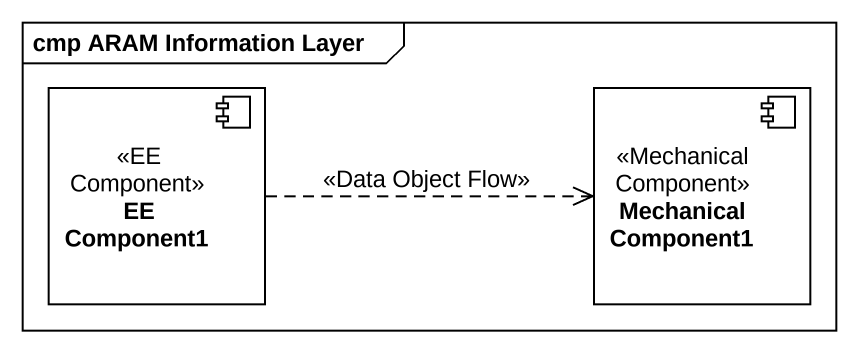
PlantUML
@startuml
mainframe cmp ARAM Information Layer
component "EE Component1" as EE_Component1 <<EE Component>>
component "Mechanical Component1" as Mechanical_Component1 <<Mechanical Component>>
EE_Component1 .right.> Mechanical_Component1 : <<Data Object Flow>>
@enduml
